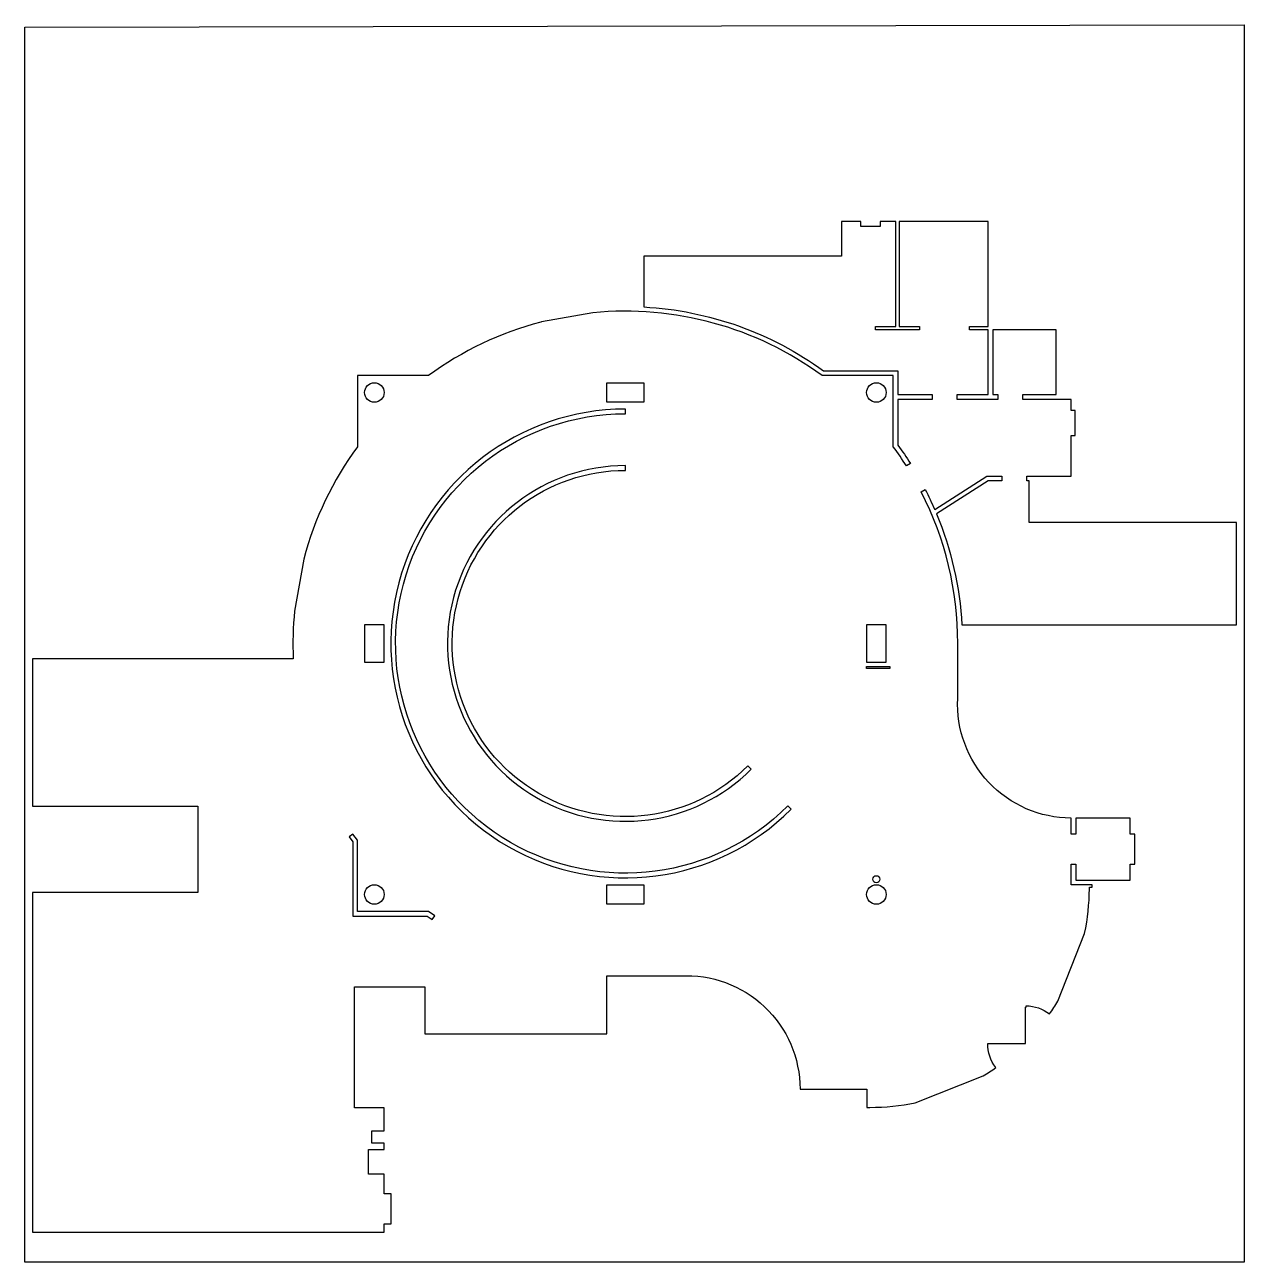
# Model space of a CAD drawing. Header units: millimetres. Extents: x 0 to 987, y 0 to 1002.
import ezdxf

# ---------------------------------------------------------------- set-up
doc = ezdxf.new("R2010")
doc.units = ezdxf.units.MM
doc.header["$LTSCALE"] = 10
doc.layers.add('NavPLine', color=7, linetype='Continuous', true_color=0x000000)

msp = doc.modelspace()

# ---------------------------------------------------------------- linework, layer by layer
at = {"layer": 'NavPLine'}
for points in [[(0, 0), (0, 518.9), (0, 518.9), (0, 1000), (987.2, 1002), (987.2, 0), (0, 0)], [(329.7, 277.4), (331.9, 280.5), (326.9, 284.1), (269.3, 284.1), (269.3, 341.7), (265.7, 346.7), (262.6, 344.5), (265.5, 340.5), (265.5, 280.3), (325.7, 280.3), (329.7, 277.4)]]:
    msp.add_lwpolyline(points, dxfattribs=at)
msp.add_lwpolyline([(836.3, 211.3), (858, 266.3, 0.051195), (861.8, 302.4), (861.8, 303.6), (864.2, 303.6), (864.2, 305.6), (847, 305.6), (847, 322.4), (850.8, 322.4), (850.8, 309.4), (894.8, 309.4), (894.8, 322.4), (898.6, 322.4), (898.6, 346.6), (894.8, 346.6), (894.8, 359.6), (850.8, 359.6), (850.8, 346.6), (847, 346.6), (847, 359.6, -0.42707), (755.3, 456.5), (755.3, 480.7), (755.3, 501, 0.118997), (725.7, 623.8), (729, 625.7, -0.016438), (736.6, 609.4), (778.9, 636.5), (791, 636.5), (791, 632.7), (780, 632.7), (738.1, 605.9, -0.085087), (758.7, 516), (980.8, 516), (980.8, 598.9), (813, 598.9), (813, 632.7), (811.2, 632.7), (811.2, 636.5), (816.6, 636.5), (847, 636.5), (847, 645.5), (847, 669.5), (850.2, 669.5), (850.2, 670.1), (850.2, 689.7), (847, 689.7), (847, 698.7), (808, 698.7), (808, 702.5), (835, 702.5), (835, 755), (783.8, 755), (783.8, 702.5), (787.8, 702.5), (787.8, 698.7), (754.9, 698.7), (754.9, 702.5), (780, 702.5), (780, 755), (764.8, 755), (764.8, 757.8), (780, 757.8), (780, 842.7), (707.9, 842.7), (707.9, 757.8), (724.2, 757.8), (724.2, 755), (688.8, 755), (688.8, 757.8), (705.1, 757.8), (705.1, 842.7), (692.5, 842.7), (692.5, 838.7), (676.7, 838.7), (676.7, 842.7), (661.2, 842.7), (661.2, 814.7), (501.2, 814.7), (501.2, 773.5, -0.144454), (646.7, 721.7), (706.9, 721.7), (706.9, 702.5), (734.7, 702.5), (734.7, 698.7), (706.9, 698.7), (706.9, 661.5, -0.016438), (717, 646.7), (713.7, 644.8, 0.017628), (703.1, 660.3), (703.1, 717.9), (645.5, 717.9, 0.184867), (459.9, 768.8), (418.4, 761.4), (417.8, 761.3, 0.09438), (326.9, 717.9), (269.3, 717.9), (269.3, 660.3, 0.09438), (225.9, 569.4), (218.4, 527.3, 0.035895), (217.4, 488.7), (6.4, 488.7), (6.4, 369.4), (140.2, 369.3), (140.2, 299.5), (6.4, 299.5), (6.4, 24.4), (288.2, 24.4), (290.9, 24.4), (290.9, 31.2), (296.7, 31.2), (296.7, 55.4), (290.9, 55.4), (290.9, 71.4), (278.4, 71.4), (278.4, 91.4), (290.9, 91.4), (290.9, 96.3), (280.9, 96.3), (280.9, 106.3), (290.9, 106.3), (290.9, 119), (290.9, 125), (266.9, 125), (266.9, 223), (323.9, 223), (323.9, 185), (471.2, 185), (471.2, 231.9), (530.7, 231.9, -0.429982), (627.6, 140.2), (681.6, 140.2), (681.6, 125.4), (683.6, 125.4), (684.2, 125.4, 0.052042), (720.9, 129.2), (775.9, 150.9, 0.017142), (786.1, 157.6, -0.170603), (779.6, 177.1), (780.7, 177.1), (810.1, 177.1), (810.1, 206.5), (810.6, 206.5), (810.6, 207.6, -0.166454), (829.6, 201.1, 0.017142), (836.3, 211.3)], format="xyb", dxfattribs=at)
for points in [[(471.2, 712.1), (501.2, 712.1), (501.2, 696.3), (471.2, 696.3)], [(275.1, 486), (290.9, 486), (290.9, 516), (275.1, 516)], [(681.5, 486), (697.3, 486), (697.3, 516), (681.5, 516)], [(681.5, 482.3), (700.3, 482.3), (700.3, 480.7), (681.5, 480.7)], [(501.2, 289.9), (471.2, 289.9), (471.2, 305.7), (501.2, 305.7)]]:
    msp.add_lwpolyline(points, close=True, dxfattribs=at)
for points in [[(486.2, 690.8, 1.496606), (620.4, 366.8), (617.7, 369.5, -1.496606), (486.2, 687)], [(486.2, 645, 1.496606), (588, 399.2), (585.3, 401.9, -1.496606), (486.2, 641.2)]]:
    msp.add_lwpolyline(points, format="xyb", close=True, dxfattribs=at)
for centre, radius in [((283, 704.2), 7.9), ((689.4, 704.2), 7.9), ((689.4, 310.1), 2.89), ((283, 297.8), 7.9), ((689.4, 297.8), 7.9)]:
    msp.add_circle(centre, radius, dxfattribs=at)

doc.saveas('drawing.dxf')
